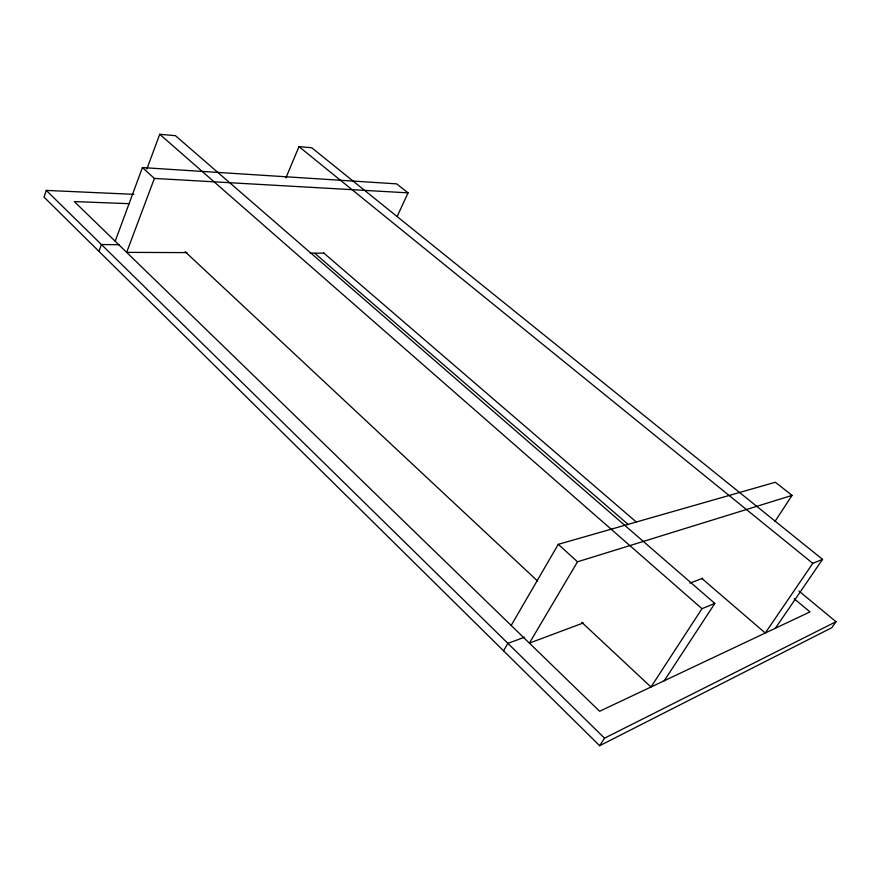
<?xml version="1.0" encoding="UTF-8"?>
<svg xmlns="http://www.w3.org/2000/svg" width="880" height="880" viewBox="0 0 880 880"><rect width="100%" height="100%" fill="white"/><g stroke="black" fill="none" stroke-linecap="round" stroke-linejoin="round"><path stroke-width="1.32" d="M133.848 194.337L46.277 190.41L44 197.087L599.665 745.712L831.776 627.715L836 621.731L798.963 591.041M98.945 251.339L101.431 244.53L119.273 244.706M115.192 241.241L142.417 167.585L396.649 183.865L408.067 192.852L397.221 216.337M146.839 169.07L159.753 134.288L175.439 135.674L714.835 603.427L664.213 680.768M142.417 167.585L154.396 178.431L126.665 252.373L186.934 252.615M285.901 177.892L298.991 146.63L311.718 147.752L822.547 559.35L775.379 628.243M511.181 625.449L558.261 544.335L775.357 482.251L792.055 495.407L774.972 521.422M503.536 650.804L507.881 643.346L524.59 637.219M792.055 495.407L577.511 561.792L529.397 643.115L583.319 622.952M599.665 745.712L604.527 738.177L836 621.731M714.835 603.427L701.976 608.685L650.991 687.005L581.713 622.27M822.547 559.35L812.79 563.354L765.27 633.017L701.756 578.358M689.887 583.099L702.735 578.292M310.233 253.132L323.928 253.187M129.217 203.676L74.316 201.575L599.632 711.271L809.985 611.897L794.145 598.686M154.396 178.431L408.067 192.852M298.991 146.63L812.79 563.354M323.532 252.824L636.504 522.192M314.743 253.264L628.397 524.667M159.753 134.288L701.976 608.685M558.261 544.335L577.511 561.792M185.13 251.702L537.537 580.998M46.277 190.41L604.527 738.177"/></g></svg>
